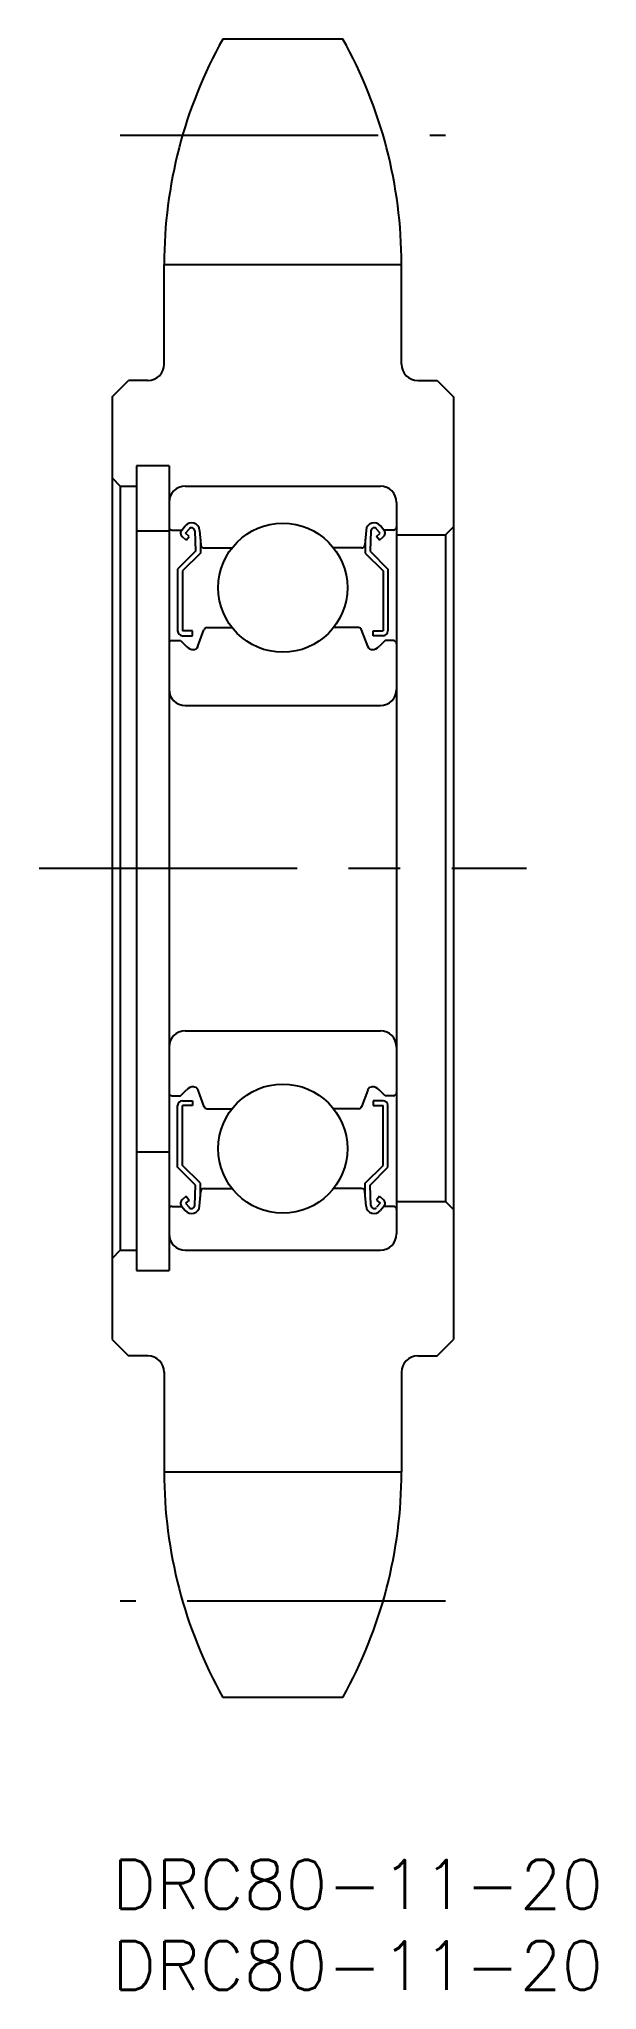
# Model space of a CAD drawing. Extents: x -4 to 30, y -8 to 112.
import ezdxf

# ---------------------------------------------------------------- set-up
doc = ezdxf.new("R2010")
doc.units = 0
doc.header["$LTSCALE"] = 0.5
doc.linetypes.add('CENTER', pattern=[50.8, 31.75, -6.35, 6.35, -6.35])
doc.layers.get('0').update_dxf_attribs({"linetype": 'CONTINUOUS'})
doc.layers.add('CENTER', color=1, linetype='CENTER')
doc.styles.get("Standard").update_dxf_attribs({"font": 'txt.shx', "height": 3, "bigfont": 'bigfont.shx'})

# ---------------------------------------------------------------- blocks, each defined once
blk = doc.blocks.new('*U3')
at = {"color": 7, "linetype": 'CONTINUOUS'}
blk.add_text('DRC80-11-20', height=3, dxfattribs=at).set_placement((0, -3))
blk = doc.blocks.new('*U4')
at = {"color": 7, "linetype": 'CONTINUOUS'}
blk.add_text('DRC80-11-20', height=3, dxfattribs=at).set_placement((0, -8))

msp = doc.modelspace()

# ---------------------------------------------------------------- linework, layer by layer
at = {"color": 7, "linetype": 'CONTINUOUS'}
for p, q in [((14.2, 112), (6.8, 112)), ((3.2, 92), (3.2, 98.14)), ((3.2, 98.14), (17.8, 98.14)), ((17.8, 92), (17.8, 98.14)), ((0, 90), (1, 91)), ((2.2, 91), (1, 91)), ((18.8, 91), (20, 91)), ((20, 91), (21, 90)), ((0, 90), (0, 32)), ((21, 90), (21, 32)), ((1.5, 85.75), (1.5, 36.25)), ((3.5, 85.75), (1.5, 85.75)), ((3.5, 85.75), (3.5, 36.25)), ((0, 85), (0.5, 84.5)), ((0.5, 84.5), (0.5, 37.5)), ((0.5, 84.5), (1.5, 84.5)), ((4.5, 84.5), (16.5, 84.5)), ((17.5, 83.5), (17.5, 38.5)), ((1.5, 81.75), (3.5, 81.75)), ((3.7, 81.8), (4.28, 81.8)), ((4.28, 81.8), (4.5, 82.06)), ((4.51, 81.61), (4.73, 81.86)), ((4.74, 81.41), (4.51, 81.61)), ((5.08, 81.74), (5.13, 80.5)), ((5.38, 81.78), (5.46, 80.88)), ((15.62, 81.78), (15.54, 80.88)), ((15.92, 81.74), (15.87, 80.5)), ((16.26, 81.41), (16.49, 81.61)), ((16.49, 81.61), (16.27, 81.86)), ((16.72, 81.8), (16.5, 82.06)), ((17.3, 81.8), (16.72, 81.8)), ((21, 82), (20.5, 81.5)), ((5.13, 80.5), (4.03, 79.4)), ((4.55, 81.18), (4.32, 81.38)), ((4.55, 81.18), (4.74, 81.41)), ((5.43, 81.23), (5.43, 80.38)), ((5.66, 80.7), (7.38, 80.7)), ((15.34, 80.7), (13.62, 80.7)), ((15.57, 81.23), (15.57, 80.38)), ((15.87, 80.5), (16.97, 79.4)), ((16.45, 81.18), (16.26, 81.41)), ((16.45, 81.18), (16.68, 81.38)), ((17.5, 81.5), (20.5, 81.5)), ((20.5, 81.5), (20.5, 40.5)), ((4.03, 79.4), (4.03, 75.6)), ((5.43, 80.38), (4.33, 79.28)), ((4.33, 79.28), (4.33, 75.6)), ((15.57, 80.38), (16.67, 79.28)), ((16.67, 79.28), (16.67, 75.6)), ((16.97, 79.4), (16.97, 75.6)), ((5.28, 74.65), (5.65, 75.67)), ((5.84, 75.8), (7.38, 75.8)), ((15.16, 75.8), (13.62, 75.8)), ((15.72, 74.65), (15.35, 75.67)), ((3.7, 75), (4.2, 75)), ((4.2, 75), (4.57, 74.63)), ((4.95, 75.6), (4.33, 75.6)), ((4.33, 75.3), (4.95, 75.3)), ((4.95, 75.3), (4.95, 75.6)), ((16.05, 75.6), (16.67, 75.6)), ((16.05, 75.3), (16.05, 75.6)), ((16.67, 75.3), (16.05, 75.3)), ((16.8, 75), (16.43, 74.63)), ((17.3, 75), (16.8, 75)), ((17.5, 72.75), (17.5, 72.75)), ((4.5, 71), (16.5, 71)), ((17.5, 61), (17.5, 61)), ((4.5, 51), (16.5, 51)), ((3.7, 47), (4.2, 47)), ((4.2, 47), (4.57, 47.37)), ((5.28, 47.35), (5.65, 46.33)), ((15.72, 47.35), (15.35, 46.33)), ((16.8, 47), (16.43, 47.37)), ((17.3, 47), (16.8, 47)), ((4.03, 42.6), (4.03, 46.4)), ((4.33, 46.7), (4.95, 46.7)), ((4.33, 42.72), (4.33, 46.4)), ((4.95, 46.4), (4.33, 46.4)), ((4.95, 46.7), (4.95, 46.4)), ((5.84, 46.2), (7.38, 46.2)), ((15.16, 46.2), (13.62, 46.2)), ((16.05, 46.7), (16.05, 46.4)), ((16.67, 46.7), (16.05, 46.7)), ((16.05, 46.4), (16.67, 46.4)), ((16.67, 42.72), (16.67, 46.4)), ((16.97, 42.6), (16.97, 46.4)), ((1.5, 43.55), (3.5, 43.55)), ((5.13, 41.5), (4.03, 42.6)), ((5.43, 41.62), (4.33, 42.72)), ((15.57, 41.62), (16.67, 42.72)), ((15.87, 41.5), (16.97, 42.6)), ((4.55, 40.82), (4.32, 40.62)), ((4.55, 40.82), (4.74, 40.59)), ((5.08, 40.26), (5.13, 41.5)), ((5.38, 40.22), (5.46, 41.12)), ((5.43, 40.77), (5.43, 41.62)), ((5.66, 41.3), (7.38, 41.3)), ((15.34, 41.3), (13.62, 41.3)), ((15.62, 40.22), (15.54, 41.12)), ((15.57, 40.77), (15.57, 41.62)), ((15.92, 40.26), (15.87, 41.5)), ((16.45, 40.82), (16.26, 40.59)), ((16.45, 40.82), (16.68, 40.62)), ((3.7, 40.2), (4.28, 40.2)), ((4.28, 40.2), (4.5, 39.94)), ((4.74, 40.59), (4.51, 40.39)), ((4.51, 40.39), (4.73, 40.14)), ((16.26, 40.59), (16.49, 40.39)), ((16.49, 40.39), (16.27, 40.14)), ((16.72, 40.2), (16.5, 39.94)), ((17.3, 40.2), (16.72, 40.2)), ((17.5, 40.5), (20.5, 40.5)), ((20.5, 40.5), (21, 40)), ((0, 37), (0.5, 37.5)), ((0.5, 37.5), (1.5, 37.5)), ((4.5, 37.5), (16.5, 37.5)), ((7.8, 37.5), (7.8, 37.5)), ((10.5, 37.5), (10.5, 37.5)), ((1.5, 36.25), (3.5, 36.25)), ((0, 32), (1, 31)), ((20, 31), (21, 32)), ((2.2, 31), (1, 31)), ((18.8, 31), (20, 31)), ((3.2, 30), (3.2, 23.86)), ((17.8, 30), (17.8, 23.86)), ((17.8, 23.86), (3.2, 23.86)), ((14.2, 10), (6.8, 10))]:
    msp.add_line(p, q, dxfattribs=at)
for centre in [(10.5, 78.25), (10.5, 43.75)]:
    msp.add_circle(centre, 3.97, dxfattribs=at)
for centre, radius, start, end in [((31.67, 98.14), 28.47, 150.8677, 180), ((-10.67, 98.14), 28.47, 0, 29.1323), ((2.2, 92), 1, 270, 0), ((18.8, 92), 1, 180, 270), ((4.5, 83.5), 1, 90, 180), ((16.5, 83.5), 1, 0, 90), ((3.7, 82), 0.2, 180, 270), ((4.51, 81.61), 0.3, 139.9098, 229.9963), ((4.88, 81.74), 0.5, 4.987, 139.9098), ((4.88, 81.74), 0.2, 2.3754, 139.9922), ((16.12, 81.74), 0.5, 40.0902, 175.013), ((16.12, 81.74), 0.2, 40.0078, 177.6246), ((16.49, 81.61), 0.3, 310.0037, 40.0902), ((17.3, 82), 0.2, 270, 0), ((5.66, 80.9), 0.2, 184.987, 270), ((15.34, 80.9), 0.2, 270, 355.013), ((5.84, 75.6), 0.2, 90, 160.0299), ((15.16, 75.6), 0.2, 19.9701, 90), ((3.7, 74.8), 0.2, 90, 180), ((4.33, 75.6), 0.3, 180, 270), ((5, 75.05), 0.6, 225, 272.8048), ((5, 74.75), 0.3, 265.5374, 340.0299), ((16, 74.75), 0.3, 199.9701, 274.4626), ((16, 75.05), 0.6, 267.1952, 315), ((16.67, 75.6), 0.3, 270, 0), ((17.3, 74.8), 0.2, 0, 90), ((4.5, 72), 1, 180, 270), ((16.5, 72), 1, 270, 0), ((4.5, 50), 1, 90, 180), ((16.5, 50), 1, 0, 90), ((3.7, 47.2), 0.2, 180, 270), ((5, 46.95), 0.6, 87.1952, 135), ((5, 47.25), 0.3, 19.9701, 94.4626), ((16, 47.25), 0.3, 85.5374, 160.0299), ((16, 46.95), 0.6, 45, 92.8048), ((17.3, 47.2), 0.2, 270, 0), ((4.33, 46.4), 0.3, 90, 180), ((5.84, 46.4), 0.2, 199.9701, 270), ((15.16, 46.4), 0.2, 270, 340.0299), ((16.67, 46.4), 0.3, 0, 90), ((5.66, 41.1), 0.2, 90, 175.013), ((15.34, 41.1), 0.2, 4.987, 90), ((3.7, 40), 0.2, 90, 180), ((4.51, 40.39), 0.3, 130.0037, 220.0902), ((4.88, 40.26), 0.5, 220.0902, 355.013), ((4.88, 40.26), 0.2, 220.0078, 357.6246), ((16.12, 40.26), 0.5, 184.987, 319.9098), ((16.12, 40.26), 0.2, 182.3754, 319.9922), ((16.49, 40.39), 0.3, 319.9098, 49.9963), ((17.3, 40), 0.2, 0, 90), ((4.5, 38.5), 1, 180, 270), ((16.5, 38.5), 1, 270, 0), ((2.2, 30), 1, 0, 90), ((18.8, 30), 1, 90, 180), ((31.67, 23.86), 28.47, 180, 209.1323), ((-10.67, 23.86), 28.47, 330.8677, 0)]:
    msp.add_arc(centre, radius, start, end, dxfattribs=at)
at = {"layer": 'CENTER', "color": 1, "linetype": 'CENTER'}
for p, q in [((0.5, 106.08), (20.5, 106.08)), ((-4.5, 61), (25.5, 61)), ((20.5, 15.92), (0.5, 15.92))]:
    msp.add_line(p, q, dxfattribs=at)

# ---------------------------------------------------------------- block references
at = {"color": 7, "linetype": 'CONTINUOUS'}
for name in ['*U3', '*U4']:
    msp.add_blockref(name, (0, 0), dxfattribs=at)

doc.saveas('drawing.dxf')
